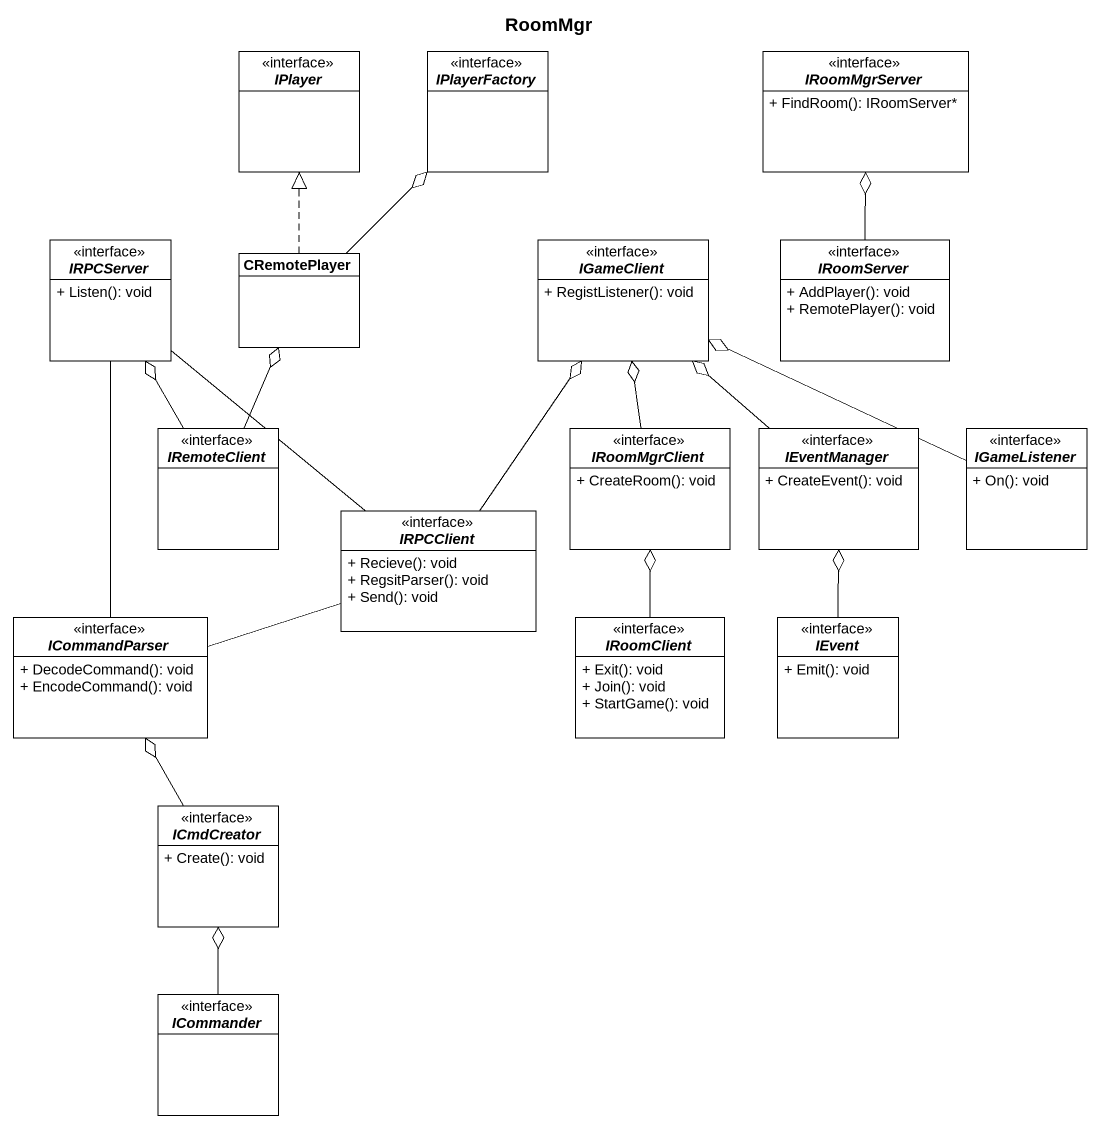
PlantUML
@startuml
title RoomMgr
hide circle
hide empty members
skinparam classAttributeIconSize 0
interface IPlayer <<interface>>
interface IPlayerFactory <<interface>>
interface IRoomMgrServer <<interface>> {
  + FindRoom(): IRoomServer*
}
interface IRPCServer <<interface>> {
  + Listen(): void
}
class CRemotePlayer
interface IGameClient <<interface>> {
  + RegistListener(): void
}
interface IRoomServer <<interface>> {
  + AddPlayer(): void
  + RemotePlayer(): void
}
interface IRemoteClient <<interface>>
interface IRoomMgrClient <<interface>> {
  + CreateRoom(): void
}
interface IEventManager <<interface>> {
  + CreateEvent(): void
}
interface IGameListener <<interface>> {
  + On(): void
}
interface IRPCClient <<interface>> {
  + Recieve(): void
  + RegsitParser(): void
  + Send(): void
}
interface ICommandParser <<interface>> {
  + DecodeCommand(): void
  + EncodeCommand(): void
}
interface IRoomClient <<interface>> {
  + Exit(): void
  + Join(): void
  + StartGame(): void
}
interface IEvent <<interface>> {
  + Emit(): void
}
interface ICmdCreator <<interface>> {
  + Create(): void
}
interface ICommander <<interface>>
IRPCServer -- ICommandParser
CRemotePlayer .up.|> IPlayer
CRemotePlayer -up-o IPlayerFactory
IRoomServer -up-o IRoomMgrServer
IRemoteClient -up-o IRPCServer
IRemoteClient -up-o CRemotePlayer
IRoomMgrClient -up-o IGameClient
IEventManager -up-o IGameClient
IGameListener -left-o IGameClient
IRPCClient -up- IRPCServer
IRPCClient -up-o IGameClient
ICommandParser -right- IRPCClient
IRoomClient -up-o IRoomMgrClient
IEvent -up-o IEventManager
ICmdCreator -up-o ICommandParser
ICommander -up-o ICmdCreator
@enduml
